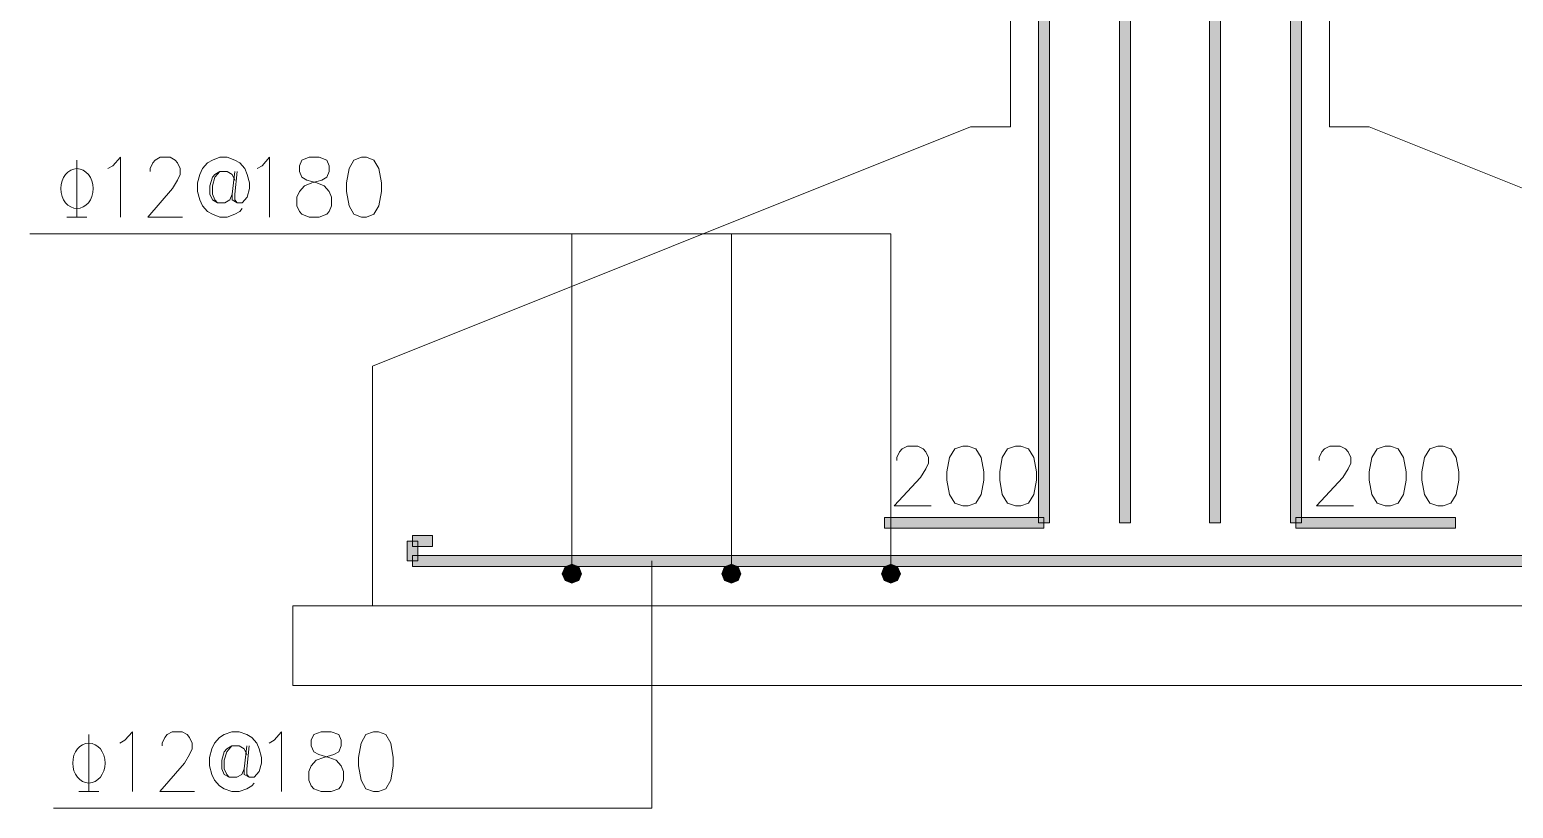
# Model space of a CAD drawing. Header units: millimetres. Extents: x 0 to 586, y 0 to 414.
# Drawn here: x 208.5 to 269.7, y 303.5 to 335.5 of the extents above; entities that cross this region are included whole.
import ezdxf

# ---------------------------------------------------------------- set-up
doc = ezdxf.new("R2010")
doc.units = ezdxf.units.MM

msp = doc.modelspace()

# ---------------------------------------------------------------- hatches: boundary and pattern name
h = msp.add_hatch(color=0)
h.dxf.hatch_style = 2
h.paths.add_polyline_path([(250.528667, 315.242222), (250.084167, 315.242222), (250.084167, 359.283), (250.528667, 359.283)])
h = msp.add_hatch(color=0)
h.dxf.hatch_style = 2
h.paths.add_polyline_path([(253.865944, 315.242222), (253.421444, 315.242222), (253.421444, 359.283), (253.865944, 359.283)])
h = msp.add_hatch(color=0)
h.dxf.hatch_style = 2
h.paths.add_polyline_path([(257.577167, 315.242222), (257.132667, 315.242222), (257.132667, 359.283), (257.577167, 359.283)])
h = msp.add_hatch(color=0)
h.dxf.hatch_style = 2
h.paths.add_polyline_path([(260.914444, 315.242222), (260.469944, 315.242222), (260.469944, 359.283), (260.914444, 359.283)])
h = msp.add_hatch(color=0)
h.dxf.hatch_style = 2
h.paths.add_polyline_path([(250.306417, 315.460944), (250.306417, 315.019972), (243.734167, 315.019972), (243.734167, 315.460944)])
h = msp.add_hatch(color=0)
h.dxf.hatch_style = 2
h.paths.add_polyline_path([(260.692194, 315.019972), (260.692194, 315.460944), (267.264444, 315.460944), (267.264444, 315.019972)])
h = msp.add_hatch(color=0)
h.dxf.hatch_style = 2
h.paths.add_polyline_path([(224.500722, 313.665306), (224.056222, 313.665306), (224.056222, 314.487278), (224.500722, 314.487278)])
h = msp.add_hatch(color=0)
h.dxf.hatch_style = 2
h.paths.add_polyline_path([(224.278472, 314.265028), (224.278472, 314.709528), (225.100444, 314.709528), (225.100444, 314.265028)])
h = msp.add_hatch(color=0)
h.dxf.hatch_style = 2
h.paths.add_polyline_path([(224.278472, 313.443056), (224.278472, 313.887556), (286.720139, 313.887556), (286.720139, 313.443056)])
h = msp.add_hatch(color=0)
h.dxf.hatch_style = 2
h.paths.add_polyline_path([(230.572028, 313.418361), (230.455611, 313.139667), (230.850722, 313.139667)])
h = msp.add_hatch(color=0)
h.dxf.hatch_style = 2
h.paths.add_polyline_path([(230.455611, 313.139667), (230.572028, 312.860972), (230.850722, 313.139667)])
h = msp.add_hatch(color=0)
h.dxf.hatch_style = 2
h.paths.add_polyline_path([(230.850722, 313.534778), (230.572028, 313.418361), (230.850722, 313.139667)])
h = msp.add_hatch(color=0)
h.dxf.hatch_style = 2
h.paths.add_polyline_path([(230.572028, 312.860972), (230.850722, 312.744556), (230.850722, 313.139667)])
h = msp.add_hatch(color=0)
h.dxf.hatch_style = 2
h.paths.add_polyline_path([(231.129417, 313.418361), (230.850722, 313.534778), (230.850722, 313.139667)])
h = msp.add_hatch(color=0)
h.dxf.hatch_style = 2
h.paths.add_polyline_path([(231.245833, 313.139667), (231.129417, 313.418361), (230.850722, 313.139667)])
h = msp.add_hatch(color=0)
h.dxf.hatch_style = 2
h.paths.add_polyline_path([(230.850722, 312.744556), (231.129417, 312.860972), (230.850722, 313.139667)])
h = msp.add_hatch(color=0)
h.dxf.hatch_style = 2
h.paths.add_polyline_path([(231.129417, 312.860972), (231.245833, 313.139667), (230.850722, 313.139667)])
h = msp.add_hatch(color=0)
h.dxf.hatch_style = 2
h.paths.add_polyline_path([(237.144278, 313.418361), (237.027861, 313.139667), (237.422972, 313.139667)])
h = msp.add_hatch(color=0)
h.dxf.hatch_style = 2
h.paths.add_polyline_path([(237.027861, 313.139667), (237.144278, 312.860972), (237.422972, 313.139667)])
h = msp.add_hatch(color=0)
h.dxf.hatch_style = 2
h.paths.add_polyline_path([(237.422972, 313.534778), (237.144278, 313.418361), (237.422972, 313.139667)])
h = msp.add_hatch(color=0)
h.dxf.hatch_style = 2
h.paths.add_polyline_path([(237.144278, 312.860972), (237.422972, 312.744556), (237.422972, 313.139667)])
h = msp.add_hatch(color=0)
h.dxf.hatch_style = 2
h.paths.add_polyline_path([(237.701667, 313.418361), (237.422972, 313.534778), (237.422972, 313.139667)])
h = msp.add_hatch(color=0)
h.dxf.hatch_style = 2
h.paths.add_polyline_path([(237.818083, 313.139667), (237.701667, 313.418361), (237.422972, 313.139667)])
h = msp.add_hatch(color=0)
h.dxf.hatch_style = 2
h.paths.add_polyline_path([(237.422972, 312.744556), (237.701667, 312.860972), (237.422972, 313.139667)])
h = msp.add_hatch(color=0)
h.dxf.hatch_style = 2
h.paths.add_polyline_path([(237.701667, 312.860972), (237.818083, 313.139667), (237.422972, 313.139667)])
h = msp.add_hatch(color=0)
h.dxf.hatch_style = 2
h.paths.add_polyline_path([(243.716528, 313.418361), (243.603639, 313.139667), (243.995222, 313.139667)])
h = msp.add_hatch(color=0)
h.dxf.hatch_style = 2
h.paths.add_polyline_path([(243.603639, 313.139667), (243.716528, 312.860972), (243.995222, 313.139667)])
h = msp.add_hatch(color=0)
h.dxf.hatch_style = 2
h.paths.add_polyline_path([(243.995222, 313.534778), (243.716528, 313.418361), (243.995222, 313.139667)])
h = msp.add_hatch(color=0)
h.dxf.hatch_style = 2
h.paths.add_polyline_path([(243.716528, 312.860972), (243.995222, 312.744556), (243.995222, 313.139667)])
h = msp.add_hatch(color=0)
h.dxf.hatch_style = 2
h.paths.add_polyline_path([(244.273917, 313.418361), (243.995222, 313.534778), (243.995222, 313.139667)])
h = msp.add_hatch(color=0)
h.dxf.hatch_style = 2
h.paths.add_polyline_path([(244.390333, 313.139667), (244.273917, 313.418361), (243.995222, 313.139667)])
h = msp.add_hatch(color=0)
h.dxf.hatch_style = 2
h.paths.add_polyline_path([(243.995222, 312.744556), (244.273917, 312.860972), (243.995222, 313.139667)])
h = msp.add_hatch(color=0)
h.dxf.hatch_style = 2
h.paths.add_polyline_path([(244.273917, 312.860972), (244.390333, 313.139667), (243.995222, 313.139667)])

# ---------------------------------------------------------------- linework, layer by layer
at = {"color": 0, "lineweight": 0}
for points in [[(248.927056, 331.544083), (248.927056, 360.26725)], [(262.071556, 331.544083), (262.071556, 360.26725)], [(222.634528, 321.683944), (247.283111, 331.544083)], [(247.283111, 331.544083), (248.927056, 331.544083)], [(262.071556, 331.544083), (263.7155, 331.544083)], [(288.364083, 321.683944), (263.7155, 331.544083)], [(211.730167, 329.826056), (211.934778, 329.942472), (212.241694, 330.29525), (212.241694, 327.829333)], [(213.472889, 329.706111), (213.472889, 329.826056), (213.575194, 330.058889), (213.6775, 330.175306), (213.882111, 330.29525), (214.291333, 330.29525), (214.495944, 330.175306), (214.59825, 330.058889), (214.700556, 329.826056), (214.700556, 329.589694), (214.59825, 329.356861), (214.393639, 329.004083), (213.370583, 327.829333), (214.802861, 327.829333)], [(216.954806, 329.706111), (216.8525, 328.767722), (216.8525, 328.534889), (217.057111, 328.414944), (217.261722, 328.414944), (217.466333, 328.651306), (217.568639, 329.004083), (217.568639, 329.236917), (217.466333, 329.589694), (217.364028, 329.826056), (217.159417, 330.058889), (216.954806, 330.175306), (216.647889, 330.29525), (216.340972, 330.29525), (216.034056, 330.175306), (215.829444, 330.058889), (215.621306, 329.826056), (215.519, 329.589694), (215.416694, 329.236917), (215.416694, 328.884139), (215.519, 328.534889), (215.621306, 328.298528), (215.829444, 328.065694), (216.034056, 327.94575), (216.340972, 327.829333), (216.647889, 327.829333), (216.954806, 327.94575), (217.159417, 328.065694), (217.261722, 328.182111)], [(217.875556, 329.826056), (218.080167, 329.942472), (218.387083, 330.29525), (218.387083, 327.829333)], [(210.449583, 330.175306), (210.449583, 327.829333)], [(216.954806, 329.356861), (216.8525, 329.589694), (216.647889, 329.706111), (216.340972, 329.706111), (216.136361, 329.589694), (216.034056, 329.473278), (215.93175, 329.1205), (215.93175, 328.767722), (216.034056, 328.534889), (216.238667, 328.414944), (216.545583, 328.414944), (216.750194, 328.534889), (216.8525, 328.767722)], [(216.340972, 329.706111), (216.136361, 329.473278), (216.034056, 329.1205), (216.034056, 328.767722), (216.136361, 328.534889), (216.238667, 328.414944)], [(217.057111, 329.706111), (216.954806, 328.767722), (216.954806, 328.534889), (217.057111, 328.414944)], [(210.040361, 327.829333), (210.862333, 327.829333)], [(243.995222, 327.137889), (208.50225, 327.137889)], [(230.850722, 313.139667), (230.850722, 327.137889)], [(237.422972, 313.139667), (237.422972, 327.137889)], [(243.995222, 313.139667), (243.995222, 327.137889)], [(222.634528, 311.823806), (222.634528, 321.683944)], [(244.242167, 317.806917), (244.242167, 317.926861), (244.351528, 318.159694), (244.460889, 318.279639), (244.679611, 318.396056), (245.113528, 318.396056), (245.328722, 318.279639), (245.438083, 318.159694), (245.547444, 317.926861), (245.547444, 317.6905), (245.438083, 317.457667), (245.222889, 317.104889), (244.136333, 315.930139), (245.656806, 315.930139)], [(261.648222, 317.806917), (261.648222, 317.926861), (261.757583, 318.159694), (261.866944, 318.279639), (262.082139, 318.396056), (262.516056, 318.396056), (262.734778, 318.279639), (262.844139, 318.159694), (262.9535, 317.926861), (262.9535, 317.6905), (262.844139, 317.457667), (262.625417, 317.104889), (261.538861, 315.930139), (263.059333, 315.930139)], [(234.138611, 313.665306), (234.138611, 303.477083)], [(210.943472, 306.5145), (210.943472, 304.168528)], [(212.224056, 306.161722), (212.428667, 306.281667), (212.735583, 306.630917), (212.735583, 304.168528)], [(213.966778, 306.045306), (213.966778, 306.161722), (214.069083, 306.398083), (214.171389, 306.5145), (214.376, 306.630917), (214.785222, 306.630917), (214.989833, 306.5145), (215.092139, 306.398083), (215.194444, 306.161722), (215.194444, 305.928889), (215.092139, 305.692528), (214.887528, 305.33975), (213.864472, 304.168528), (215.29675, 304.168528)], [(217.448694, 306.045306), (217.346389, 305.106917), (217.346389, 304.870556), (217.551, 304.754139), (217.755611, 304.754139), (217.960222, 304.9905), (218.062528, 305.33975), (218.062528, 305.576111), (217.960222, 305.928889), (217.857917, 306.161722), (217.653306, 306.398083), (217.448694, 306.5145), (217.141778, 306.630917), (216.831333, 306.630917), (216.524417, 306.5145), (216.319806, 306.398083), (216.115194, 306.161722), (216.012889, 305.928889), (215.910583, 305.576111), (215.910583, 305.223333), (216.012889, 304.870556), (216.115194, 304.637722), (216.319806, 304.401361), (216.524417, 304.284944), (216.831333, 304.168528), (217.141778, 304.168528), (217.448694, 304.284944), (217.653306, 304.401361), (217.755611, 304.517778)], [(218.369444, 306.161722), (218.574056, 306.281667), (218.880972, 306.630917), (218.880972, 304.168528)], [(217.448694, 305.692528), (217.346389, 305.928889), (217.141778, 306.045306), (216.831333, 306.045306), (216.626722, 305.928889), (216.524417, 305.808944), (216.422111, 305.459694), (216.422111, 305.106917), (216.524417, 304.870556), (216.729028, 304.754139), (217.039472, 304.754139), (217.244083, 304.870556), (217.346389, 305.106917)], [(216.831333, 306.045306), (216.626722, 305.808944), (216.524417, 305.459694), (216.524417, 305.106917), (216.626722, 304.870556), (216.729028, 304.754139)], [(217.551, 306.045306), (217.448694, 305.106917), (217.448694, 304.870556), (217.551, 304.754139)], [(210.53425, 304.168528), (211.352694, 304.168528)], [(209.490028, 303.477083), (234.138611, 303.477083)]]:
    msp.add_lwpolyline(points, dxfattribs=at)
for points in [[(250.528667, 315.242222), (250.084167, 315.242222), (250.084167, 359.283), (250.528667, 359.283)], [(253.865944, 315.242222), (253.421444, 315.242222), (253.421444, 359.283), (253.865944, 359.283)], [(257.577167, 315.242222), (257.132667, 315.242222), (257.132667, 359.283), (257.577167, 359.283)], [(260.914444, 315.242222), (260.469944, 315.242222), (260.469944, 359.283), (260.914444, 359.283)], [(220.0275, 330.29525), (219.720583, 330.175306), (219.618278, 329.942472), (219.618278, 329.706111), (219.720583, 329.473278), (219.925194, 329.356861), (220.334417, 329.236917), (220.641333, 329.1205), (220.845944, 328.884139), (220.94825, 328.651306), (220.94825, 328.298528), (220.845944, 328.065694), (220.743639, 327.94575), (220.436722, 327.829333), (220.0275, 327.829333), (219.720583, 327.94575), (219.618278, 328.065694), (219.515972, 328.298528), (219.515972, 328.651306), (219.618278, 328.884139), (219.822889, 329.1205), (220.129806, 329.236917), (220.539028, 329.356861), (220.743639, 329.473278), (220.845944, 329.706111), (220.845944, 329.942472), (220.743639, 330.175306), (220.436722, 330.29525)], [(222.175917, 330.29525), (221.869, 330.175306), (221.664389, 329.826056), (221.562083, 329.236917), (221.562083, 328.884139), (221.664389, 328.298528), (221.869, 327.94575), (222.175917, 327.829333), (222.380528, 327.829333), (222.690972, 327.94575), (222.895583, 328.298528), (222.997889, 328.884139), (222.997889, 329.236917), (222.895583, 329.826056), (222.690972, 330.175306), (222.380528, 330.29525)], [(246.958556, 318.396056), (246.634, 318.279639), (246.415278, 317.926861), (246.309444, 317.337722), (246.309444, 316.988472), (246.415278, 316.399333), (246.634, 316.046556), (246.958556, 315.930139), (247.177278, 315.930139), (247.501833, 316.046556), (247.720556, 316.399333), (247.829917, 316.988472), (247.829917, 317.337722), (247.720556, 317.926861), (247.501833, 318.279639), (247.177278, 318.396056)], [(249.131667, 318.396056), (248.807111, 318.279639), (248.588389, 317.926861), (248.482556, 317.337722), (248.482556, 316.988472), (248.588389, 316.399333), (248.807111, 316.046556), (249.131667, 315.930139), (249.350389, 315.930139), (249.674944, 316.046556), (249.893667, 316.399333), (250.003028, 316.988472), (250.003028, 317.337722), (249.893667, 317.926861), (249.674944, 318.279639), (249.350389, 318.396056)], [(264.364611, 318.396056), (264.040056, 318.279639), (263.821333, 317.926861), (263.711972, 317.337722), (263.711972, 316.988472), (263.821333, 316.399333), (264.040056, 316.046556), (264.364611, 315.930139), (264.583333, 315.930139), (264.907889, 316.046556), (265.126611, 316.399333), (265.232444, 316.988472), (265.232444, 317.337722), (265.126611, 317.926861), (264.907889, 318.279639), (264.583333, 318.396056)], [(266.537722, 318.396056), (266.209639, 318.279639), (265.994444, 317.926861), (265.885083, 317.337722), (265.885083, 316.988472), (265.994444, 316.399333), (266.209639, 316.046556), (266.537722, 315.930139), (266.752917, 315.930139), (267.081, 316.046556), (267.296194, 316.399333), (267.405556, 316.988472), (267.405556, 317.337722), (267.296194, 317.926861), (267.081, 318.279639), (266.752917, 318.396056)], [(250.306417, 315.460944), (250.306417, 315.019972), (243.734167, 315.019972), (243.734167, 315.460944)], [(260.692194, 315.019972), (260.692194, 315.460944), (267.264444, 315.460944), (267.264444, 315.019972)], [(224.500722, 313.665306), (224.056222, 313.665306), (224.056222, 314.487278), (224.500722, 314.487278)], [(224.278472, 314.265028), (224.278472, 314.709528), (225.100444, 314.709528), (225.100444, 314.265028)], [(224.278472, 313.443056), (224.278472, 313.887556), (286.720139, 313.887556), (286.720139, 313.443056)], [(230.572028, 313.418361), (230.455611, 313.139667), (230.850722, 313.139667)], [(230.455611, 313.139667), (230.572028, 312.860972), (230.850722, 313.139667)], [(230.850722, 313.534778), (230.572028, 313.418361), (230.850722, 313.139667)], [(230.572028, 312.860972), (230.850722, 312.744556), (230.850722, 313.139667)], [(231.129417, 313.418361), (230.850722, 313.534778), (230.850722, 313.139667)], [(231.245833, 313.139667), (231.129417, 313.418361), (230.850722, 313.139667)], [(230.850722, 312.744556), (231.129417, 312.860972), (230.850722, 313.139667)], [(231.129417, 312.860972), (231.245833, 313.139667), (230.850722, 313.139667)], [(237.144278, 313.418361), (237.027861, 313.139667), (237.422972, 313.139667)], [(237.027861, 313.139667), (237.144278, 312.860972), (237.422972, 313.139667)], [(237.422972, 313.534778), (237.144278, 313.418361), (237.422972, 313.139667)], [(237.144278, 312.860972), (237.422972, 312.744556), (237.422972, 313.139667)], [(237.701667, 313.418361), (237.422972, 313.534778), (237.422972, 313.139667)], [(237.818083, 313.139667), (237.701667, 313.418361), (237.422972, 313.139667)], [(237.422972, 312.744556), (237.701667, 312.860972), (237.422972, 313.139667)], [(237.701667, 312.860972), (237.818083, 313.139667), (237.422972, 313.139667)], [(243.716528, 313.418361), (243.603639, 313.139667), (243.995222, 313.139667)], [(243.603639, 313.139667), (243.716528, 312.860972), (243.995222, 313.139667)], [(243.995222, 313.534778), (243.716528, 313.418361), (243.995222, 313.139667)], [(243.716528, 312.860972), (243.995222, 312.744556), (243.995222, 313.139667)], [(244.273917, 313.418361), (243.995222, 313.534778), (243.995222, 313.139667)], [(244.390333, 313.139667), (244.273917, 313.418361), (243.995222, 313.139667)], [(243.995222, 312.744556), (244.273917, 312.860972), (243.995222, 313.139667)], [(244.273917, 312.860972), (244.390333, 313.139667), (243.995222, 313.139667)], [(219.350167, 308.539444), (291.648444, 308.539444), (291.648444, 311.823806), (219.350167, 311.823806)], [(220.521389, 306.630917), (220.210944, 306.5145), (220.108639, 306.281667), (220.108639, 306.045306), (220.210944, 305.808944), (220.419083, 305.692528), (220.828306, 305.576111), (221.135222, 305.459694), (221.339833, 305.223333), (221.442139, 304.9905), (221.442139, 304.637722), (221.339833, 304.401361), (221.237528, 304.284944), (220.930611, 304.168528), (220.521389, 304.168528), (220.210944, 304.284944), (220.108639, 304.401361), (220.006333, 304.637722), (220.006333, 304.9905), (220.108639, 305.223333), (220.31325, 305.459694), (220.623694, 305.576111), (221.032917, 305.692528), (221.237528, 305.808944), (221.339833, 306.045306), (221.339833, 306.281667), (221.237528, 306.5145), (220.930611, 306.630917)], [(222.669806, 306.630917), (222.362889, 306.5145), (222.158278, 306.161722), (222.055972, 305.576111), (222.055972, 305.223333), (222.158278, 304.637722), (222.362889, 304.284944), (222.669806, 304.168528), (222.874417, 304.168528), (223.181333, 304.284944), (223.385944, 304.637722), (223.48825, 305.223333), (223.48825, 305.576111), (223.385944, 306.161722), (223.181333, 306.5145), (222.874417, 306.630917)]]:
    msp.add_lwpolyline(points, close=True, dxfattribs=at)
for centre, ratio in [((210.451347, 329.004083), 0.809013), ((210.943472, 305.33975), 0.811159)]:
    msp.add_ellipse(centre, major_axis=(0, 0.821972), ratio=ratio, start_param=0, end_param=6.283185, dxfattribs=at)

doc.saveas('drawing.dxf')
